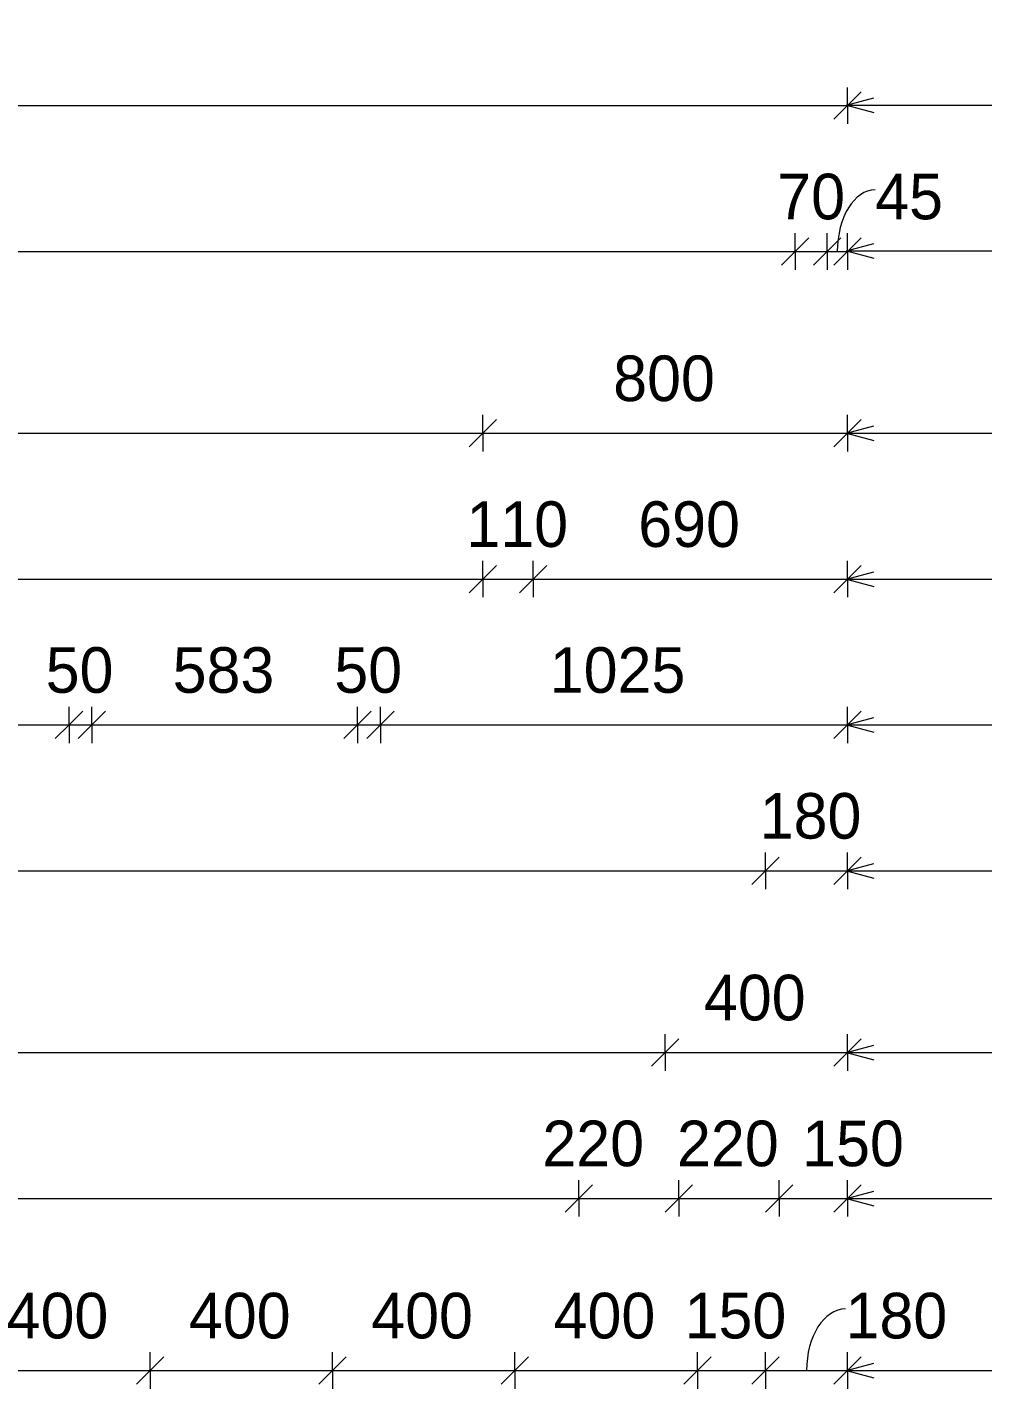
# Model space of a CAD drawing. Header units: millimetres. Extents: x -34201 to -21230, y 2346 to 10832.
# Drawn here: x -28250 to -26134, y 7845 to 10832 of the extents above; entities that cross this region are included whole.
import ezdxf

# ---------------------------------------------------------------- set-up
doc = ezdxf.new("R2010")
doc.units = ezdxf.units.MM
for name, color, linetype, lineweight in [('A-ANNO-DIMS', 211, 'Continuous', 9), ('A-ANNO-DIMS-40', 211, 'Continuous', 9), ('G-ANNO-TEXT', 231, 'Continuous', 9)]:
    doc.layers.add(name, color=color, linetype=linetype, lineweight=lineweight)
doc.styles.add('Nirmala UI Semilight', font='NirmalaS.ttf', dxfattribs={"height": 100})
doc.dimstyles.new('Diagonal_-_2_5mm_NI_UI', dxfattribs={"dimscale": 304.8, "dimtxt": 104.736395, "dimasz": 0.19685, "dimexe": 0.131234, "dimexo": 0.0625, "dimgap": 0.131234, "dimtad": 1, "dimdec": 4, "dimzin": 0, "dimdsep": 46, "dimtxsty": 'Nirmala UI Semilight', "dimblk1": 'OBLIQUE', "dimblk2": 'OBLIQUE', "dimsah": 1, "dimcen": 0.09, "dimazin": 0, "dimtfac": 1, "dimtdec": 4, "dimtix": 1, "dimtmove": 0, "dimatfit": 3, "dimfxl": 0.131234, "dimfxlon": 1, "dimtvp": 1, "dimtolj": 1, "dimtzin": 0, "dimarcsym": 2})
doc.dimstyles.new('Diagonal_-_2_5mm_NI_UI_1', dxfattribs={"dimscale": 304.8, "dimtxt": 104.736395, "dimasz": 0.19685, "dimexe": 0.131234, "dimexo": 0.0625, "dimgap": 0.131234, "dimtad": 1, "dimdec": 4, "dimzin": 0, "dimdsep": 46, "dimtxsty": 'Nirmala UI Semilight', "dimblk1": 'OBLIQUE', "dimblk2": 'OBLIQUE', "dimsah": 1, "dimcen": 0.09, "dimazin": 0, "dimtfac": 1, "dimtdec": 4, "dimtix": 1, "dimtmove": 1, "dimatfit": 3, "dimfxl": 0.131234, "dimfxlon": 1, "dimtvp": 1, "dimtolj": 1, "dimtzin": 0, "dimarcsym": 2})
doc.dimstyles.new('Diagonal_-_2_5mm_NI_UI_2', dxfattribs={"dimscale": 304.8, "dimtxt": 104.736395, "dimasz": 0.19685, "dimexe": 0.131234, "dimexo": 0.0625, "dimgap": 0.131234, "dimtad": 1, "dimdec": 4, "dimzin": 0, "dimdsep": 46, "dimtxsty": 'Nirmala UI Semilight', "dimblk1": 'OBLIQUE', "dimblk2": 'OBLIQUE', "dimsah": 1, "dimcen": 0.09, "dimazin": 0, "dimtfac": 1, "dimtdec": 4, "dimtix": 1, "dimtmove": 2, "dimatfit": 3, "dimfxl": 0.131234, "dimfxlon": 1, "dimtvp": 1, "dimtolj": 1, "dimtzin": 0, "dimarcsym": 2})

# ---------------------------------------------------------------- blocks, each defined once
blk = doc.blocks.new('DIMBLOCK1-Elevation Front')
at = {"layer": 'A-ANNO-DIMS-40'}
for p, q in [((-30450.4, 10659.9), (-30450.4, 10699.9)), ((-26450.4, 10659.9), (-26450.4, 10699.9)), ((-30450.4, 10659.9), (-30420.4, 10689.9)), ((-26450.4, 10659.9), (-26420.4, 10689.9)), ((-30450.4, 10659.9), (-30480.4, 10629.9)), ((-30450.4, 10659.9), (-26450.4, 10659.9)), ((-30450.4, 10659.9), (-30450.4, 10619.9)), ((-26450.4, 10659.9), (-26480.4, 10629.9)), ((-26450.4, 10659.9), (-26450.4, 10619.9))]:
    blk.add_line(p, q, dxfattribs=at)
at = {"layer": 'A-ANNO-DIMS-40', "color": 0, "insert": (-28603.7, 10830.4), "char_height": 100, "width": 367.91, "attachment_point": 1, "line_spacing_factor": 1.142579, "style": 'Nirmala UI Semilight'}
blk.add_mtext('4000', dxfattribs=at)
blk = doc.blocks.new('_Oblique')
at = {"color": 0, "linetype": 'ByBlock', "lineweight": -2}
blk.add_line((-0.5, -0.5), (0.5, 0.5), dxfattribs=at)
blk = doc.blocks.new('DIMBLOCK4-Elevation Front')
at = {"layer": 'A-ANNO-DIMS-40'}
for p, q in [((-30335.4, 10339.9), (-30335.4, 10379.9)), ((-30335.4, 10339.9), (-30305.4, 10369.9)), ((-26565.4, 10339.9), (-26565.4, 10379.9)), ((-26565.4, 10339.9), (-26535.4, 10369.9)), ((-30335.4, 10339.9), (-30365.4, 10309.9)), ((-30335.4, 10339.9), (-26565.4, 10339.9)), ((-30335.4, 10339.9), (-30335.4, 10299.9)), ((-26565.4, 10339.9), (-26595.4, 10309.9)), ((-26565.4, 10339.9), (-26565.4, 10299.9))]:
    blk.add_line(p, q, dxfattribs=at)
at = {"layer": 'A-ANNO-DIMS-40', "color": 0, "insert": (-28598.9, 10510.4), "char_height": 100, "width": 356.485, "attachment_point": 1, "line_spacing_factor": 1.142579, "style": 'Nirmala UI Semilight'}
blk.add_mtext('3770', dxfattribs=at)
blk = doc.blocks.new('DIMBLOCK5-Elevation Front')
at = {"layer": 'A-ANNO-DIMS-40'}
for p, q in [((-26565.4, 10339.9), (-26565.4, 10379.9)), ((-26565.4, 10339.9), (-26535.4, 10369.9)), ((-26495.4, 10339.9), (-26495.4, 10379.9)), ((-26495.4, 10339.9), (-26465.4, 10369.9)), ((-26565.4, 10339.9), (-26595.4, 10309.9)), ((-26565.4, 10339.9), (-26495.4, 10339.9)), ((-26565.4, 10339.9), (-26565.4, 10299.9)), ((-26495.4, 10339.9), (-26525.4, 10309.9)), ((-26495.4, 10339.9), (-26495.4, 10299.9))]:
    blk.add_line(p, q, dxfattribs=at)
at = {"layer": 'A-ANNO-DIMS-40', "color": 0, "insert": (-26604.7, 10510.4), "char_height": 100, "width": 178.242, "attachment_point": 1, "line_spacing_factor": 1.142579, "style": 'Nirmala UI Semilight'}
blk.add_mtext('70', dxfattribs=at)
blk = doc.blocks.new('DIMBLOCK6-Elevation Front')
at = {"layer": 'A-ANNO-DIMS-40'}
for p, q in [((-26495.4, 10339.9), (-26495.4, 10379.9)), ((-26495.4, 10339.9), (-26465.4, 10369.9)), ((-26450.4, 10339.9), (-26450.4, 10379.9)), ((-26450.4, 10339.9), (-26420.4, 10369.9)), ((-26495.4, 10339.9), (-26525.4, 10309.9)), ((-26495.4, 10339.9), (-26450.4, 10339.9)), ((-26495.4, 10339.9), (-26495.4, 10299.9)), ((-26450.4, 10339.9), (-26480.4, 10309.9)), ((-26450.4, 10339.9), (-26450.4, 10299.9))]:
    blk.add_line(p, q, dxfattribs=at)
blk.add_ellipse((-26389.8, 10339.9), major_axis=(0, 135.2), ratio=0.614655, start_param=0, end_param=1.570796, dxfattribs=at)
at = {"layer": 'A-ANNO-DIMS-40', "color": 0, "insert": (-26389.8, 10510.4), "char_height": 100, "width": 185.098, "attachment_point": 1, "line_spacing_factor": 1.142579, "style": 'Nirmala UI Semilight'}
blk.add_mtext('45', dxfattribs=at)
blk = doc.blocks.new('DIMBLOCK8-Elevation Front')
at = {"layer": 'A-ANNO-DIMS-40'}
for p, q in [((-29650.4, 9941.1), (-29650.4, 9981.1)), ((-27250.4, 9941.1), (-27250.4, 9981.1)), ((-29650.4, 9941.1), (-29620.4, 9971.1)), ((-27250.4, 9941.1), (-27220.4, 9971.1)), ((-29650.4, 9941.1), (-29680.4, 9911.1)), ((-29650.4, 9941.1), (-27250.4, 9941.1)), ((-29650.4, 9941.1), (-29650.4, 9901.1)), ((-27250.4, 9941.1), (-27280.4, 9911.1)), ((-27250.4, 9941.1), (-27250.4, 9901.1))]:
    blk.add_line(p, q, dxfattribs=at)
at = {"layer": 'A-ANNO-DIMS-40', "color": 0, "insert": (-28603.7, 10111.6), "char_height": 100, "width": 367.91, "attachment_point": 1, "line_spacing_factor": 1.142579, "style": 'Nirmala UI Semilight'}
blk.add_mtext('2400', dxfattribs=at)
blk = doc.blocks.new('DIMBLOCK9-Elevation Front')
at = {"layer": 'A-ANNO-DIMS-40'}
for p, q in [((-27250.4, 9941.1), (-27250.4, 9981.1)), ((-26450.4, 9941.1), (-26450.4, 9981.1)), ((-27250.4, 9941.1), (-27220.4, 9971.1)), ((-26450.4, 9941.1), (-26420.4, 9971.1)), ((-27250.4, 9941.1), (-27280.4, 9911.1)), ((-27250.4, 9941.1), (-26450.4, 9941.1)), ((-27250.4, 9941.1), (-27250.4, 9901.1)), ((-26450.4, 9941.1), (-26480.4, 9911.1)), ((-26450.4, 9941.1), (-26450.4, 9901.1))]:
    blk.add_line(p, q, dxfattribs=at)
at = {"layer": 'A-ANNO-DIMS-40', "color": 0, "insert": (-26964.7, 10111.6), "char_height": 100, "width": 274.219, "attachment_point": 1, "line_spacing_factor": 1.142579, "style": 'Nirmala UI Semilight'}
blk.add_mtext('800', dxfattribs=at)
blk = doc.blocks.new('DIMBLOCK12-Elevation Front')
at = {"layer": 'A-ANNO-DIMS-40'}
for p, q in [((-29650.4, 9621.1), (-29650.4, 9661.1)), ((-29650.4, 9621.1), (-29620.4, 9651.1)), ((-27250.4, 9621.1), (-27250.4, 9661.1)), ((-27250.4, 9621.1), (-27220.4, 9651.1)), ((-29650.4, 9621.1), (-29680.4, 9591.1)), ((-29650.4, 9621.1), (-27250.4, 9621.1)), ((-29650.4, 9621.1), (-29650.4, 9581.1)), ((-27250.4, 9621.1), (-27280.4, 9591.1)), ((-27250.4, 9621.1), (-27250.4, 9581.1))]:
    blk.add_line(p, q, dxfattribs=at)
at = {"layer": 'A-ANNO-DIMS-40', "color": 0, "insert": (-28603.7, 9791.6), "char_height": 100, "width": 367.91, "attachment_point": 1, "line_spacing_factor": 1.142579, "style": 'Nirmala UI Semilight'}
blk.add_mtext('2400', dxfattribs=at)
blk = doc.blocks.new('DIMBLOCK13-Elevation Front')
at = {"layer": 'A-ANNO-DIMS-40'}
for p, q in [((-27250.4, 9621.1), (-27250.4, 9661.1)), ((-27250.4, 9621.1), (-27220.4, 9651.1)), ((-27140.4, 9621.1), (-27140.4, 9661.1)), ((-27140.4, 9621.1), (-27110.4, 9651.1)), ((-27250.4, 9621.1), (-27280.4, 9591.1)), ((-27250.4, 9621.1), (-27140.4, 9621.1)), ((-27250.4, 9621.1), (-27250.4, 9581.1)), ((-27140.4, 9621.1), (-27170.4, 9591.1)), ((-27140.4, 9621.1), (-27140.4, 9581.1))]:
    blk.add_line(p, q, dxfattribs=at)
at = {"layer": 'A-ANNO-DIMS-40', "color": 0, "insert": (-27286.8, 9791.6), "char_height": 100, "width": 219.375, "attachment_point": 1, "line_spacing_factor": 1.142579, "style": 'Nirmala UI Semilight'}
blk.add_mtext('110', dxfattribs=at)
blk = doc.blocks.new('DIMBLOCK14-Elevation Front')
at = {"layer": 'A-ANNO-DIMS-40'}
for p, q in [((-27140.4, 9621.1), (-27140.4, 9661.1)), ((-27140.4, 9621.1), (-27110.4, 9651.1)), ((-26450.4, 9621.1), (-26450.4, 9661.1)), ((-26450.4, 9621.1), (-26420.4, 9651.1)), ((-27140.4, 9621.1), (-27170.4, 9591.1)), ((-27140.4, 9621.1), (-26450.4, 9621.1)), ((-27140.4, 9621.1), (-27140.4, 9581.1)), ((-26450.4, 9621.1), (-26480.4, 9591.1)), ((-26450.4, 9621.1), (-26450.4, 9581.1))]:
    blk.add_line(p, q, dxfattribs=at)
at = {"layer": 'A-ANNO-DIMS-40', "color": 0, "insert": (-26909.7, 9791.6), "char_height": 100, "width": 274.219, "attachment_point": 1, "line_spacing_factor": 1.142579, "style": 'Nirmala UI Semilight'}
blk.add_mtext('690', dxfattribs=at)
blk = doc.blocks.new('DIMBLOCK16-Elevation Front')
at = {"layer": 'A-ANNO-DIMS-40'}
for p, q in [((-30050.4, 8582.4), (-30050.4, 8622.4)), ((-30050.4, 8582.4), (-30020.4, 8612.4)), ((-26850.4, 8582.4), (-26850.4, 8622.4)), ((-26850.4, 8582.4), (-26820.4, 8612.4)), ((-30050.4, 8582.4), (-30080.4, 8552.4)), ((-30050.4, 8582.4), (-26850.4, 8582.4)), ((-30050.4, 8582.4), (-30050.4, 8542.4)), ((-26850.4, 8582.4), (-26880.4, 8552.4)), ((-26850.4, 8582.4), (-26850.4, 8542.4))]:
    blk.add_line(p, q, dxfattribs=at)
at = {"layer": 'A-ANNO-DIMS-40', "color": 0, "insert": (-28602.7, 8752.9), "char_height": 100, "width": 365.625, "attachment_point": 1, "line_spacing_factor": 1.142579, "style": 'Nirmala UI Semilight'}
blk.add_mtext('3200', dxfattribs=at)
blk = doc.blocks.new('DIMBLOCK17-Elevation Front')
at = {"layer": 'A-ANNO-DIMS-40'}
for p, q in [((-26850.4, 8582.4), (-26850.4, 8622.4)), ((-26850.4, 8582.4), (-26820.4, 8612.4)), ((-26450.4, 8582.4), (-26450.4, 8622.4)), ((-26450.4, 8582.4), (-26420.4, 8612.4)), ((-26850.4, 8582.4), (-26880.4, 8552.4)), ((-26850.4, 8582.4), (-26450.4, 8582.4)), ((-26850.4, 8582.4), (-26850.4, 8542.4)), ((-26450.4, 8582.4), (-26480.4, 8552.4)), ((-26450.4, 8582.4), (-26450.4, 8542.4))]:
    blk.add_line(p, q, dxfattribs=at)
at = {"layer": 'A-ANNO-DIMS-40', "color": 0, "insert": (-26765.6, 8752.9), "char_height": 100, "width": 276.504, "attachment_point": 1, "line_spacing_factor": 1.142579, "style": 'Nirmala UI Semilight'}
blk.add_mtext('400', dxfattribs=at)
blk = doc.blocks.new('DIMBLOCK21-Elevation Front')
at = {"layer": 'A-ANNO-DIMS-40'}
for p, q in [((-29860.4, 8262.4), (-29860.4, 8302.4)), ((-29860.4, 8262.4), (-29830.4, 8292.4)), ((-27040.4, 8262.4), (-27040.4, 8302.4)), ((-27040.4, 8262.4), (-27010.4, 8292.4)), ((-29860.4, 8262.4), (-29890.4, 8232.4)), ((-29860.4, 8262.4), (-27040.4, 8262.4)), ((-29860.4, 8262.4), (-29860.4, 8222.4)), ((-27040.4, 8262.4), (-27070.4, 8232.4)), ((-27040.4, 8262.4), (-27040.4, 8222.4))]:
    blk.add_line(p, q, dxfattribs=at)
at = {"layer": 'A-ANNO-DIMS-40', "color": 0, "insert": (-28602.7, 8432.9), "char_height": 100, "width": 365.625, "attachment_point": 1, "line_spacing_factor": 1.142579, "style": 'Nirmala UI Semilight'}
blk.add_mtext('2820', dxfattribs=at)
blk = doc.blocks.new('DIMBLOCK22-Elevation Front')
at = {"layer": 'A-ANNO-DIMS-40'}
for p, q in [((-27040.4, 8262.4), (-27040.4, 8302.4)), ((-27040.4, 8262.4), (-27010.4, 8292.4)), ((-26820.4, 8262.4), (-26820.4, 8302.4)), ((-26820.4, 8262.4), (-26790.4, 8292.4)), ((-27040.4, 8262.4), (-27070.4, 8232.4)), ((-27040.4, 8262.4), (-26820.4, 8262.4)), ((-27040.4, 8262.4), (-27040.4, 8222.4)), ((-26820.4, 8262.4), (-26850.4, 8232.4)), ((-26820.4, 8262.4), (-26820.4, 8222.4))]:
    blk.add_line(p, q, dxfattribs=at)
at = {"layer": 'A-ANNO-DIMS-40', "color": 0, "insert": (-27120.1, 8432.9), "char_height": 100, "width": 274.219, "attachment_point": 1, "line_spacing_factor": 1.142579, "style": 'Nirmala UI Semilight'}
blk.add_mtext('220', dxfattribs=at)
blk = doc.blocks.new('DIMBLOCK23-Elevation Front')
at = {"layer": 'A-ANNO-DIMS-40'}
for p, q in [((-26820.4, 8262.4), (-26820.4, 8302.4)), ((-26820.4, 8262.4), (-26790.4, 8292.4)), ((-26600.3, 8262.4), (-26600.3, 8302.4)), ((-26600.3, 8262.4), (-26570.3, 8292.4)), ((-26820.4, 8262.4), (-26850.4, 8232.4)), ((-26820.4, 8262.4), (-26600.3, 8262.4)), ((-26820.4, 8262.4), (-26820.4, 8222.4)), ((-26600.3, 8262.4), (-26630.3, 8232.4)), ((-26600.3, 8262.4), (-26600.3, 8222.4))]:
    blk.add_line(p, q, dxfattribs=at)
at = {"layer": 'A-ANNO-DIMS-40', "color": 0, "insert": (-26824.6, 8432.9), "char_height": 100, "width": 274.219, "attachment_point": 1, "line_spacing_factor": 1.142579, "style": 'Nirmala UI Semilight'}
blk.add_mtext('220', dxfattribs=at)
blk = doc.blocks.new('DIMBLOCK24-Elevation Front')
at = {"layer": 'A-ANNO-DIMS-40'}
for p, q in [((-26600.3, 8262.4), (-26600.3, 8302.4)), ((-26600.3, 8262.4), (-26570.3, 8292.4)), ((-26450.4, 8262.4), (-26450.4, 8302.4)), ((-26450.4, 8262.4), (-26420.4, 8292.4)), ((-26600.3, 8262.4), (-26630.3, 8232.4)), ((-26600.3, 8262.4), (-26450.4, 8262.4)), ((-26600.3, 8262.4), (-26600.3, 8222.4)), ((-26450.4, 8262.4), (-26480.4, 8232.4)), ((-26450.4, 8262.4), (-26450.4, 8222.4))]:
    blk.add_line(p, q, dxfattribs=at)
at = {"layer": 'A-ANNO-DIMS-40', "color": 0, "insert": (-26550, 8432.9), "char_height": 100, "width": 246.797, "attachment_point": 1, "line_spacing_factor": 1.142579, "style": 'Nirmala UI Semilight'}
blk.add_mtext('150', dxfattribs=at)
blk = doc.blocks.new('DIMBLOCK60-Elevation Front')
at = {"layer": 'A-ANNO-DIMS-40'}
for p, q in [((-30270.4, 8981.1), (-30270.4, 9021.1)), ((-30270.4, 8981.1), (-30240.4, 9011.1)), ((-26630.4, 8981.1), (-26630.4, 9021.1)), ((-26630.4, 8981.1), (-26600.4, 9011.1)), ((-30270.4, 8981.1), (-30300.4, 8951.1)), ((-30270.4, 8981.1), (-26630.4, 8981.1)), ((-30270.4, 8981.1), (-30270.4, 8941.1)), ((-26630.4, 8981.1), (-26660.4, 8951.1)), ((-26630.4, 8981.1), (-26630.4, 8941.1))]:
    blk.add_line(p, q, dxfattribs=at)
at = {"layer": 'A-ANNO-DIMS-40', "color": 0, "insert": (-28603.7, 9151.6), "char_height": 100, "width": 367.91, "attachment_point": 1, "line_spacing_factor": 1.142579, "style": 'Nirmala UI Semilight'}
blk.add_mtext('3640', dxfattribs=at)
blk = doc.blocks.new('DIMBLOCK61-Elevation Front')
at = {"layer": 'A-ANNO-DIMS-40'}
for p, q in [((-26630.4, 8981.1), (-26630.4, 9021.1)), ((-26630.4, 8981.1), (-26600.4, 9011.1)), ((-26450.4, 8981.1), (-26450.4, 9021.1)), ((-26450.4, 8981.1), (-26420.4, 9011.1)), ((-26630.4, 8981.1), (-26660.4, 8951.1)), ((-26630.4, 8981.1), (-26450.4, 8981.1)), ((-26630.4, 8981.1), (-26630.4, 8941.1)), ((-26450.4, 8981.1), (-26480.4, 8951.1)), ((-26450.4, 8981.1), (-26450.4, 8941.1))]:
    blk.add_line(p, q, dxfattribs=at)
at = {"layer": 'A-ANNO-DIMS-40', "color": 0, "insert": (-26643.2, 9151.6), "char_height": 100, "width": 246.797, "attachment_point": 1, "line_spacing_factor": 1.142579, "style": 'Nirmala UI Semilight'}
blk.add_mtext('180', dxfattribs=at)
blk = doc.blocks.new('DIMBLOCK73-Elevation Front')
at = {"layer": 'A-ANNO-DIMS-40'}
for p, q in [((-28380.4, 7884.6), (-28380.4, 7924.6)), ((-27980.4, 7884.6), (-27980.4, 7924.6)), ((-28380.4, 7884.6), (-28350.4, 7914.6)), ((-27980.4, 7884.6), (-27950.4, 7914.6)), ((-28380.4, 7884.6), (-28410.4, 7854.6)), ((-28380.4, 7884.6), (-27980.4, 7884.6)), ((-28380.4, 7884.6), (-28380.4, 7844.6)), ((-27980.4, 7884.6), (-28010.4, 7854.6)), ((-27980.4, 7884.6), (-27980.4, 7844.6))]:
    blk.add_line(p, q, dxfattribs=at)
at = {"layer": 'A-ANNO-DIMS-40', "color": 0, "insert": (-28295.6, 8055.1), "char_height": 100, "width": 276.504, "attachment_point": 1, "line_spacing_factor": 1.142579, "style": 'Nirmala UI Semilight'}
blk.add_mtext('400', dxfattribs=at)
blk = doc.blocks.new('DIMBLOCK74-Elevation Front')
at = {"layer": 'A-ANNO-DIMS-40'}
for p, q in [((-27980.4, 7884.6), (-27980.4, 7924.6)), ((-27580.4, 7884.6), (-27580.4, 7924.6)), ((-27980.4, 7884.6), (-27950.4, 7914.6)), ((-27580.4, 7884.6), (-27550.4, 7914.6)), ((-27980.4, 7884.6), (-28010.4, 7854.6)), ((-27980.4, 7884.6), (-27580.4, 7884.6)), ((-27980.4, 7884.6), (-27980.4, 7844.6)), ((-27580.4, 7884.6), (-27610.4, 7854.6)), ((-27580.4, 7884.6), (-27580.4, 7844.6))]:
    blk.add_line(p, q, dxfattribs=at)
at = {"layer": 'A-ANNO-DIMS-40', "color": 0, "insert": (-27895.6, 8055.1), "char_height": 100, "width": 276.504, "attachment_point": 1, "line_spacing_factor": 1.142579, "style": 'Nirmala UI Semilight'}
blk.add_mtext('400', dxfattribs=at)
blk = doc.blocks.new('DIMBLOCK75-Elevation Front')
at = {"layer": 'A-ANNO-DIMS-40'}
for p, q in [((-27580.4, 7884.6), (-27580.4, 7924.6)), ((-27180.4, 7884.6), (-27180.4, 7924.6)), ((-27580.4, 7884.6), (-27550.4, 7914.6)), ((-27180.4, 7884.6), (-27150.4, 7914.6)), ((-27580.4, 7884.6), (-27610.4, 7854.6)), ((-27580.4, 7884.6), (-27180.4, 7884.6)), ((-27580.4, 7884.6), (-27580.4, 7844.6)), ((-27180.4, 7884.6), (-27210.4, 7854.6)), ((-27180.4, 7884.6), (-27180.4, 7844.6))]:
    blk.add_line(p, q, dxfattribs=at)
at = {"layer": 'A-ANNO-DIMS-40', "color": 0, "insert": (-27495.6, 8055.1), "char_height": 100, "width": 276.504, "attachment_point": 1, "line_spacing_factor": 1.142579, "style": 'Nirmala UI Semilight'}
blk.add_mtext('400', dxfattribs=at)
blk = doc.blocks.new('DIMBLOCK76-Elevation Front')
at = {"layer": 'A-ANNO-DIMS-40'}
for p, q in [((-27180.4, 7884.6), (-27180.4, 7924.6)), ((-26780, 7884.6), (-26780, 7924.6)), ((-27180.4, 7884.6), (-27150.4, 7914.6)), ((-26780, 7884.6), (-26750, 7914.6)), ((-27180.4, 7884.6), (-27210.4, 7854.6)), ((-27180.4, 7884.6), (-26780, 7884.6)), ((-27180.4, 7884.6), (-27180.4, 7844.6)), ((-26780, 7884.6), (-26810, 7854.6)), ((-26780, 7884.6), (-26780, 7844.6))]:
    blk.add_line(p, q, dxfattribs=at)
at = {"layer": 'A-ANNO-DIMS-40', "color": 0, "insert": (-27095.4, 8055.1), "char_height": 100, "width": 276.504, "attachment_point": 1, "line_spacing_factor": 1.142579, "style": 'Nirmala UI Semilight'}
blk.add_mtext('400', dxfattribs=at)
blk = doc.blocks.new('DIMBLOCK77-Elevation Front')
at = {"layer": 'A-ANNO-DIMS-40'}
for p, q in [((-26780, 7884.6), (-26780, 7924.6)), ((-26630.4, 7884.6), (-26630.4, 7924.6)), ((-26780, 7884.6), (-26750, 7914.6)), ((-26630.4, 7884.6), (-26600.4, 7914.6)), ((-26780, 7884.6), (-26810, 7854.6)), ((-26780, 7884.6), (-26630.4, 7884.6)), ((-26780, 7884.6), (-26780, 7844.6)), ((-26630.4, 7884.6), (-26660.4, 7854.6)), ((-26630.4, 7884.6), (-26630.4, 7844.6))]:
    blk.add_line(p, q, dxfattribs=at)
at = {"layer": 'A-ANNO-DIMS-40', "color": 0, "insert": (-26808, 8055.1), "char_height": 100, "width": 246.797, "attachment_point": 1, "line_spacing_factor": 1.142579, "style": 'Nirmala UI Semilight'}
blk.add_mtext('150', dxfattribs=at)
blk = doc.blocks.new('DIMBLOCK78-Elevation Front')
at = {"layer": 'A-ANNO-DIMS-40'}
for p, q in [((-26630.4, 7884.6), (-26630.4, 7924.6)), ((-26450.4, 7884.6), (-26450.4, 7924.6)), ((-26630.4, 7884.6), (-26600.4, 7914.6)), ((-26450.4, 7884.6), (-26420.4, 7914.6)), ((-26630.4, 7884.6), (-26660.4, 7854.6)), ((-26630.4, 7884.6), (-26450.4, 7884.6)), ((-26630.4, 7884.6), (-26630.4, 7844.6)), ((-26450.4, 7884.6), (-26480.4, 7854.6)), ((-26450.4, 7884.6), (-26450.4, 7844.6))]:
    blk.add_line(p, q, dxfattribs=at)
blk.add_ellipse((-26454.9, 7884.6), major_axis=(0, 135.2), ratio=0.632289, start_param=0, end_param=1.570796, dxfattribs=at)
at = {"layer": 'A-ANNO-DIMS-40', "color": 0, "insert": (-26454.9, 8055.1), "char_height": 100, "width": 246.797, "attachment_point": 1, "line_spacing_factor": 1.142579, "style": 'Nirmala UI Semilight'}
blk.add_mtext('180', dxfattribs=at)
blk = doc.blocks.new('DIMBLOCK87-Elevation Front')
at = {"layer": 'A-ANNO-DIMS-40'}
for p, q in [((-28742.1, 9301.1), (-28742.1, 9341.1)), ((-28742.1, 9301.1), (-28712.1, 9331.1)), ((-28158.7, 9301.1), (-28158.7, 9341.1)), ((-28158.7, 9301.1), (-28128.7, 9331.1)), ((-28742.1, 9301.1), (-28772.1, 9271.1)), ((-28742.1, 9301.1), (-28158.7, 9301.1)), ((-28742.1, 9301.1), (-28742.1, 9261.1)), ((-28158.7, 9301.1), (-28188.7, 9271.1)), ((-28158.7, 9301.1), (-28158.7, 9261.1))]:
    blk.add_line(p, q, dxfattribs=at)
at = {"layer": 'A-ANNO-DIMS-40', "color": 0, "insert": (-28564.7, 9471.6), "char_height": 100, "width": 274.219, "attachment_point": 1, "line_spacing_factor": 1.142579, "style": 'Nirmala UI Semilight'}
blk.add_mtext('583', dxfattribs=at)
blk = doc.blocks.new('DIMBLOCK88-Elevation Front')
at = {"layer": 'A-ANNO-DIMS-40'}
for p, q in [((-28158.7, 9301.1), (-28158.7, 9341.1)), ((-28158.7, 9301.1), (-28128.7, 9331.1)), ((-28108.7, 9301.1), (-28108.7, 9341.1)), ((-28108.7, 9301.1), (-28078.7, 9331.1)), ((-28158.7, 9301.1), (-28188.7, 9271.1)), ((-28158.7, 9301.1), (-28108.7, 9301.1)), ((-28158.7, 9301.1), (-28158.7, 9261.1)), ((-28108.7, 9301.1), (-28138.7, 9271.1)), ((-28108.7, 9301.1), (-28108.7, 9261.1))]:
    blk.add_line(p, q, dxfattribs=at)
at = {"layer": 'A-ANNO-DIMS-40', "color": 0, "insert": (-28209.9, 9471.6), "char_height": 100, "width": 182.813, "attachment_point": 1, "line_spacing_factor": 1.142579, "style": 'Nirmala UI Semilight'}
blk.add_mtext('50', dxfattribs=at)
blk = doc.blocks.new('DIMBLOCK89-Elevation Front')
at = {"layer": 'A-ANNO-DIMS-40'}
for p, q in [((-28108.7, 9301.1), (-28108.7, 9341.1)), ((-28108.7, 9301.1), (-28078.7, 9331.1)), ((-27525.4, 9301.1), (-27525.4, 9341.1)), ((-27525.4, 9301.1), (-27495.4, 9331.1)), ((-28108.7, 9301.1), (-28138.7, 9271.1)), ((-28108.7, 9301.1), (-27525.4, 9301.1)), ((-28108.7, 9301.1), (-28108.7, 9261.1)), ((-27525.4, 9301.1), (-27555.4, 9271.1)), ((-27525.4, 9301.1), (-27525.4, 9261.1))]:
    blk.add_line(p, q, dxfattribs=at)
at = {"layer": 'A-ANNO-DIMS-40', "color": 0, "insert": (-27931.3, 9471.6), "char_height": 100, "width": 274.219, "attachment_point": 1, "line_spacing_factor": 1.142579, "style": 'Nirmala UI Semilight'}
blk.add_mtext('583', dxfattribs=at)
blk = doc.blocks.new('DIMBLOCK90-Elevation Front')
at = {"layer": 'A-ANNO-DIMS-40'}
for p, q in [((-27525.4, 9301.1), (-27525.4, 9341.1)), ((-27525.4, 9301.1), (-27495.4, 9331.1)), ((-27475.4, 9301.1), (-27475.4, 9341.1)), ((-27475.4, 9301.1), (-27445.4, 9331.1)), ((-27525.4, 9301.1), (-27555.4, 9271.1)), ((-27525.4, 9301.1), (-27475.4, 9301.1)), ((-27525.4, 9301.1), (-27525.4, 9261.1)), ((-27475.4, 9301.1), (-27505.4, 9271.1)), ((-27475.4, 9301.1), (-27475.4, 9261.1))]:
    blk.add_line(p, q, dxfattribs=at)
at = {"layer": 'A-ANNO-DIMS-40', "color": 0, "insert": (-27576.6, 9471.6), "char_height": 100, "width": 182.813, "attachment_point": 1, "line_spacing_factor": 1.142579, "style": 'Nirmala UI Semilight'}
blk.add_mtext('50', dxfattribs=at)
blk = doc.blocks.new('DIMBLOCK91-Elevation Front')
at = {"layer": 'A-ANNO-DIMS-40'}
for p, q in [((-27475.4, 9301.1), (-27475.4, 9341.1)), ((-27475.4, 9301.1), (-27445.4, 9331.1)), ((-26450.4, 9301.1), (-26450.4, 9341.1)), ((-26450.4, 9301.1), (-26420.4, 9331.1)), ((-27475.4, 9301.1), (-27505.4, 9271.1)), ((-27475.4, 9301.1), (-26450.4, 9301.1)), ((-27475.4, 9301.1), (-27475.4, 9261.1)), ((-26450.4, 9301.1), (-26480.4, 9271.1)), ((-26450.4, 9301.1), (-26450.4, 9261.1))]:
    blk.add_line(p, q, dxfattribs=at)
at = {"layer": 'A-ANNO-DIMS-40', "color": 0, "insert": (-27103.8, 9471.6), "char_height": 100, "width": 338.203, "attachment_point": 1, "line_spacing_factor": 1.142579, "style": 'Nirmala UI Semilight'}
blk.add_mtext('1025', dxfattribs=at)

msp = doc.modelspace()

# ---------------------------------------------------------------- linework, layer by layer
at = {"layer": 'G-ANNO-TEXT', "color": 7}
for p, q in [((-26452.92074, 10661.11839), (-26392.92074, 10677.19534)), ((-26452.92074, 10661.11839), (-26392.92074, 10645.04144)), ((-26452.92074, 10661.11839), (-26134.02882, 10661.11839)), ((-26452.92074, 10341.11839), (-26392.92074, 10357.19534)), ((-26452.92074, 10341.11839), (-26392.92074, 10325.04144)), ((-26452.92074, 10341.11839), (-26134.02882, 10341.11839)), ((-26452.92074, 9941.11839), (-26392.92074, 9957.19534)), ((-26452.92074, 9941.11839), (-26392.92074, 9925.04144)), ((-26452.92074, 9941.11839), (-26134.02882, 9941.11839)), ((-26452.92074, 9621.11839), (-26392.92074, 9637.19534)), ((-26452.92074, 9621.11839), (-26392.92074, 9605.04144)), ((-26452.92074, 9621.11839), (-26134.02882, 9621.11839)), ((-26452.92074, 9301.11839), (-26392.92074, 9317.19534)), ((-26452.92074, 9301.11839), (-26392.92074, 9285.04144)), ((-26452.92074, 9301.11839), (-26134.02882, 9301.11839)), ((-26452.92074, 8981.11839), (-26392.92074, 8997.19534)), ((-26452.92074, 8981.11839), (-26392.92074, 8965.04144)), ((-26452.92074, 8981.11839), (-26134.02882, 8981.11839)), ((-26452.92074, 8582.36839), (-26392.92074, 8598.44534)), ((-26452.92074, 8582.36839), (-26392.92074, 8566.29144)), ((-26452.92074, 8582.36839), (-26134.02882, 8582.36839)), ((-26452.92074, 8262.36839), (-26392.92074, 8278.44534)), ((-26452.92074, 8262.36839), (-26392.92074, 8246.29144)), ((-26452.92074, 8262.36839), (-26134.02882, 8262.36839)), ((-26452.92074, 7884.58394), (-26392.92074, 7900.66089)), ((-26452.92074, 7884.58394), (-26392.92074, 7868.50699)), ((-26452.92074, 7884.58394), (-26134.02882, 7884.58394))]:
    msp.add_line(p, q, dxfattribs=at)

# ---------------------------------------------------------------- dimensions: what is measured, and where the dimension line sits
at = {"layer": 'A-ANNO-DIMS'}
for base, p1, p2, override, picture, middle in [((-26450.39395, 10659.88229), (-30450.39395, 10619.88229), (-26450.39395, 10619.88229), {"dimpost": '<>', "dimfxl": 4000}, 'DIMBLOCK1-Elevation Front', (-28450.39395, 10751.55593)), ((-26565.39395, 10339.88229), (-30335.39395, 10299.88229), (-26565.39395, 10299.88229), {"dimpost": '<>', "dimfxl": 3770}, 'DIMBLOCK4-Elevation Front', (-28450.39395, 10431.5908)), ((-26495.39395, 10339.88229), (-26565.39395, 10299.88229), (-26495.39395, 10299.88229), {"dimpost": '<>', "dimfxl": 70}, 'DIMBLOCK5-Elevation Front', (-26530.39395, 10431.55593)), ((-27250.39395, 9941.13229), (-29650.39395, 9901.13229), (-27250.39395, 9901.13229), {"dimpost": '<>', "dimfxl": 2400}, 'DIMBLOCK8-Elevation Front', (-28450.39395, 10032.80593)), ((-26450.39395, 9941.13229), (-27250.39395, 9901.13229), (-26450.39395, 9901.13229), {"dimpost": '<>', "dimfxl": 800}, 'DIMBLOCK9-Elevation Front', (-26850.39395, 10032.80593)), ((-27250.39395, 9621.13229), (-29650.39395, 9581.13229), (-27250.39395, 9581.13229), {"dimpost": '<>', "dimfxl": 2400}, 'DIMBLOCK12-Elevation Front', (-28450.39395, 9712.80593)), ((-27140.39395, 9621.13229), (-27250.39395, 9581.13229), (-27140.39395, 9581.13229), {"dimpost": '<>', "dimfxl": 110}, 'DIMBLOCK13-Elevation Front', (-27195.39395, 9713.08487)), ((-26450.39395, 9621.13229), (-27140.39395, 9581.13229), (-26450.39395, 9581.13229), {"dimpost": '<>', "dimfxl": 690}, 'DIMBLOCK14-Elevation Front', (-26795.39395, 9712.8408)), ((-28158.69395, 9301.13229), (-28742.09395, 9261.13229), (-28158.69395, 9261.13229), {"dimpost": '<>', "dimfxl": 583.4}, 'DIMBLOCK87-Elevation Front', (-28450.39395, 9392.8408)), ((-28108.69395, 9301.13229), (-28158.69395, 9261.13229), (-28108.69395, 9261.13229), {"dimpost": '<>', "dimfxl": 50}, 'DIMBLOCK88-Elevation Front', (-28133.69395, 9392.80593)), ((-27525.39395, 9301.13229), (-28108.69395, 9261.13229), (-27525.39395, 9261.13229), {"dimpost": '<>', "dimfxl": 583.3}, 'DIMBLOCK89-Elevation Front', (-27817.04395, 9392.8408)), ((-27475.39395, 9301.13229), (-27525.39395, 9261.13229), (-27475.39395, 9261.13229), {"dimpost": '<>', "dimfxl": 50}, 'DIMBLOCK90-Elevation Front', (-27500.39395, 9392.80593)), ((-26450.39395, 9301.13229), (-27475.39395, 9261.13229), (-26450.39395, 9261.13229), {"dimpost": '<>', "dimfxl": 1025}, 'DIMBLOCK91-Elevation Front', (-26962.89395, 9393.08487)), ((-26630.39395, 8981.13229), (-30270.39395, 8941.13229), (-26630.39395, 8941.13229), {"dimpost": '<>', "dimfxl": 3640}, 'DIMBLOCK60-Elevation Front', (-28450.39395, 9072.8408)), ((-26450.39395, 8981.13229), (-26630.39395, 8941.13229), (-26450.39395, 8941.13229), {"dimpost": '<>', "dimfxl": 180}, 'DIMBLOCK61-Elevation Front', (-26540.39395, 9073.08487)), ((-26850.39395, 8582.38229), (-30050.39395, 8542.38229), (-26850.39395, 8542.38229), {"dimpost": '<>', "dimfxl": 3200}, 'DIMBLOCK16-Elevation Front', (-28450.39395, 8674.0908)), ((-26450.39395, 8582.38229), (-26850.39395, 8542.38229), (-26450.39395, 8542.38229), {"dimpost": '<>', "dimfxl": 400}, 'DIMBLOCK17-Elevation Front', (-26650.39395, 8674.05593)), ((-27040.39395, 8262.38229), (-29860.39395, 8222.38229), (-27040.39395, 8222.38229), {"dimpost": '<>', "dimfxl": 2820}, 'DIMBLOCK21-Elevation Front', (-28450.39395, 8354.05593)), ((-26600.26496, 8262.38229), (-26820.39395, 8222.38229), (-26600.26496, 8222.38229), {"dimpost": '<>', "dimfxl": 220.128989}, 'DIMBLOCK23-Elevation Front', (-26710.32945, 8354.05593)), ((-27980.39395, 7884.59784), (-28380.39395, 7844.59784), (-27980.39395, 7844.59784), {"dimpost": '<>', "dimfxl": 400}, 'DIMBLOCK73-Elevation Front', (-28180.39395, 7976.27148)), ((-27580.39395, 7884.59784), (-27980.39395, 7844.59784), (-27580.39395, 7844.59784), {"dimpost": '<>', "dimfxl": 400}, 'DIMBLOCK74-Elevation Front', (-27780.39395, 7976.27148)), ((-27180.39395, 7884.59784), (-27580.39395, 7844.59784), (-27180.39395, 7844.59784), {"dimpost": '<>', "dimfxl": 400}, 'DIMBLOCK75-Elevation Front', (-27380.39395, 7976.27148)), ((-26780.00099, 7884.59784), (-27180.39395, 7844.59784), (-26780.00099, 7844.59784), {"dimpost": '<>', "dimfxl": 400.392955}, 'DIMBLOCK76-Elevation Front', (-26980.19747, 7976.27148)), ((-26630.39395, 7884.59784), (-26780.00099, 7844.59784), (-26630.39395, 7844.59784), {"dimpost": '<>', "dimfxl": 149.607045}, 'DIMBLOCK77-Elevation Front', (-26705.19747, 7976.55042))]:
    dim = msp.add_linear_dim(base=base, p1=p1, p2=p2, dimstyle='Diagonal_-_2_5mm_NI_UI', override=override, dxfattribs=at)
    dim.commit()
    dim.dimension.update_dxf_attribs({"geometry": picture, "text_midpoint": middle})
for base, p1, p2, dimstyle, override, picture, middle in [((-26450.39395, 10339.88229), (-26495.39395, 10299.88229), (-26450.39395, 10299.88229), 'Diagonal_-_2_5mm_NI_UI_1', {"dimpost": '<>', "dimfxl": 45}, 'DIMBLOCK6-Elevation Front', (-26297.23457, 10443.68439)), ((-26820.39395, 8262.38229), (-27040.39395, 8222.38229), (-26820.39395, 8222.38229), 'Diagonal_-_2_5mm_NI_UI_2', {"dimpost": '<>', "dimfxl": 220}, 'DIMBLOCK22-Elevation Front', (-26983.01172, 8366.18439)), ((-26450.39395, 8262.38229), (-26600.26496, 8222.38229), (-26450.39395, 8222.38229), 'Diagonal_-_2_5mm_NI_UI_2', {"dimpost": '<>', "dimfxl": 149.871011}, 'DIMBLOCK24-Elevation Front', (-26426.60629, 8366.18439)), ((-26450.39395, 7884.59784), (-26630.39395, 7844.59784), (-26450.39395, 7844.59784), 'Diagonal_-_2_5mm_NI_UI_1', {"dimpost": '<>', "dimfxl": 180}, 'DIMBLOCK78-Elevation Front', (-26331.5006, 7988.39995))]:
    dim = msp.add_linear_dim(base=base, p1=p1, p2=p2, dimstyle=dimstyle, override=override, dxfattribs=at)
    dim.commit()
    dim.dimension.update_dxf_attribs({"geometry": picture, "text_midpoint": middle, "dimtype": 160})

doc.saveas('drawing.dxf')
